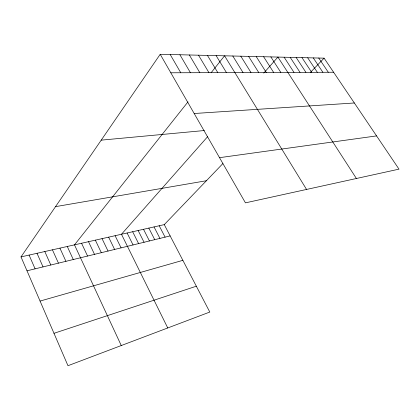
<?xml version="1.0" encoding="UTF-8"?>
<svg xmlns="http://www.w3.org/2000/svg" width="420" height="420" viewBox="0 0 420 420"><rect width="100%" height="100%" fill="white"/><g stroke="black" fill="none" stroke-linecap="round" stroke-linejoin="round"><path stroke-width="0.63" d="M222.873 163.585L164.267 224.621L209.795 312.05L67.972 365.71L21 256.904L160.204 54.29L324.098 58.16L399 169.145L245.448 202.855L160.204 54.29M187.992 101.871L74.487 244.855L121.264 345.544M211.06 72.817L224.564 55.807L306.553 189.441M207.748 136.537L121.475 234.266L167.743 327.962M263.76 73.096L277.909 57.068L356.407 178.495M310.306 72.523L324.098 58.16M53.986 333.312L196.34 286.209M40.068 301.067L182.863 260.332M27.006 270.816L170.142 235.904M21 256.904L164.267 224.621M55.535 206.64L206.409 180.731M219.524 157.673L376.567 135.907M101.215 140.144L204.362 130.531M194.182 113.51L354.349 102.984M170.814 72.786L333.606 72.245M318.738 58.034L328.293 72.261M313.268 57.907L322.875 72.282M307.681 57.771L317.336 72.298M301.98 57.64L311.687 72.319M296.153 57.503L305.912 72.335M290.204 57.362L300.011 72.356M284.125 57.215L293.979 72.377M270.853 56.905L280.817 72.419M263.623 56.732L273.641 72.445M256.205 56.558L266.28 72.471M248.598 56.38L258.725 72.492M240.797 56.191L250.976 72.518M232.785 56.002L243.017 72.545M216.116 55.608L226.448 72.602M207.438 55.403L217.822 72.629M198.513 55.193L208.95 72.66M189.341 54.978L199.826 72.692M179.907 54.758L190.433 72.718M170.2 54.526L180.768 72.755M159.196 225.766L165.081 237.137M154.046 226.926L159.941 238.387M148.822 228.102L154.728 239.663M143.519 229.299L149.436 240.954M138.133 230.512L144.06 242.261M132.667 231.746L138.6 243.595M127.113 232.995L133.056 244.944M115.112 235.699L121.076 247.868M108.638 237.158L114.613 249.443M102.055 238.644L108.029 251.05M95.345 240.151L101.33 252.683M88.52 241.689L94.511 254.347M81.564 243.259L87.565 256.043M67.273 246.477L73.274 259.529M59.924 248.136L65.93 261.319M52.432 249.821L58.443 263.146M44.804 251.543L50.809 265.01M37.023 253.297L43.029 266.905M29.09 255.082L35.096 268.842"/></g></svg>
